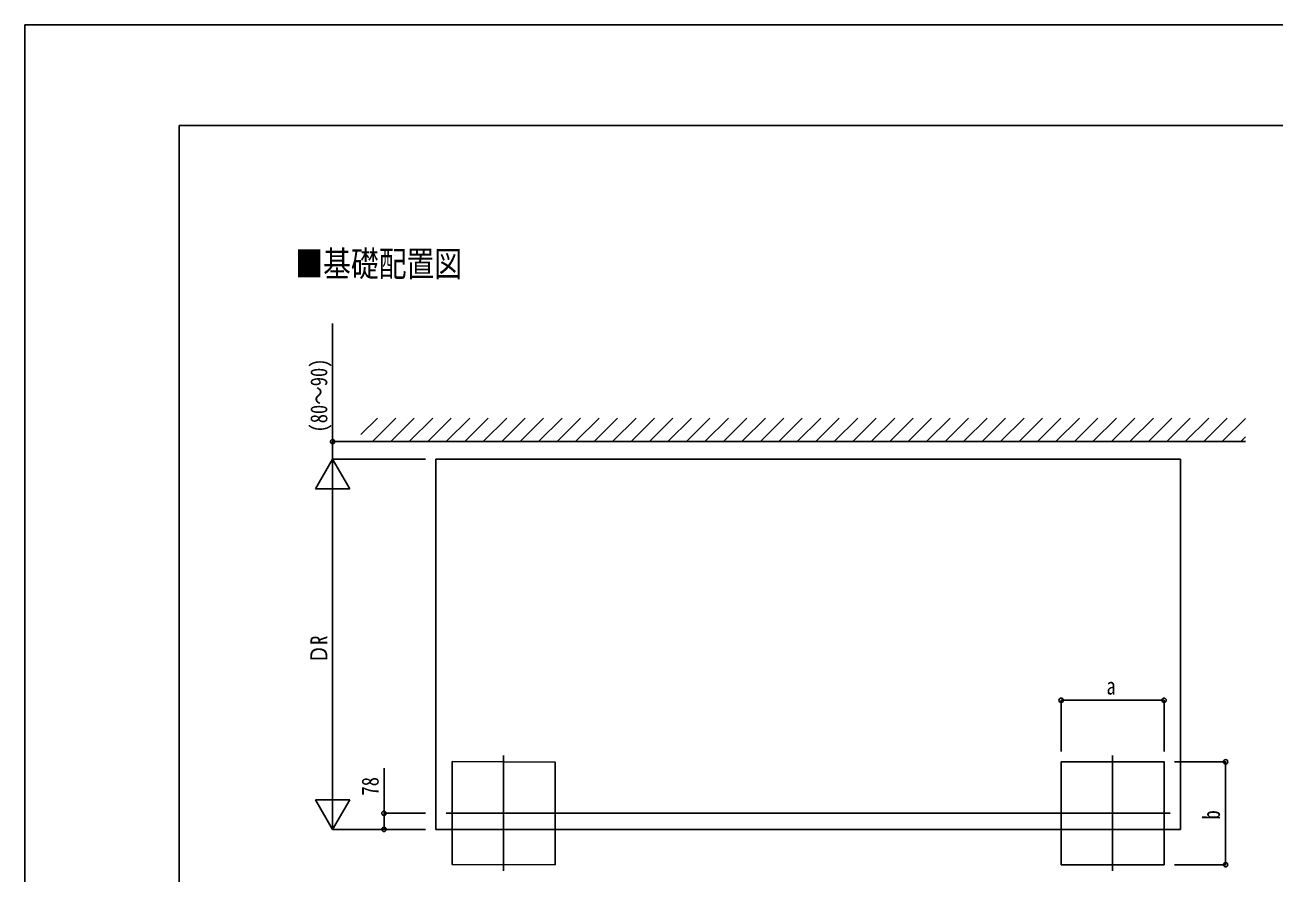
# Model space of a CAD drawing. Units: millimetres, scale not verified. Extents: x -10512 to 10512, y -7425 to 7425.
# Drawn here: x -10512 to -4442, y 3306 to 7425 of the extents above; entities that cross this region are included whole.
import ezdxf
from ezdxf.enums import TextEntityAlignment as Align

# ---------------------------------------------------------------- set-up
doc = ezdxf.new("R2010")
doc.units = ezdxf.units.MM
doc.header["$LTSCALE"] = 40
for name, color, linetype in [('0-2_USER1', 3, 'Continuous'), ('0-4_YKK_12', 2, 'Continuous'), ('0-6_YKK_A1', 4, 'Continuous'), ('0-7_YKK_D', 6, 'Continuous'), ('0-8_YKK_ZWAK', 7, 'Continuous')]:
    doc.layers.add(name, color=color, linetype=linetype)
doc.styles.add('ＭＳ ゴシック', font='')
doc.styles.get('ＭＳ ゴシック').set_extended_font_data('MS Gothic')

msp = doc.modelspace()

# ---------------------------------------------------------------- linework, layer by layer
at = {"layer": '0-4_YKK_12'}
for p, q in [((-8186.1, 3876.16), (-8186.1, 3316.16)), ((-5226.1, 3876.16), (-5226.1, 3316.16)), ((-8466.1, 3596.16), (-4946.1, 3596.16))]:
    msp.add_line(p, q, dxfattribs=at)
at = {"layer": '0-6_YKK_A1'}
for p, q in [((-8879.37, 5436.22), (-8799.74, 5515.85)), ((-8824.02, 5401.76), (-8709.93, 5515.85)), ((-8734.22, 5401.76), (-8620.13, 5515.85)), ((-8644.42, 5401.76), (-8530.33, 5515.85)), ((-8554.61, 5401.76), (-8440.53, 5515.85)), ((-8464.81, 5401.76), (-8350.72, 5515.85)), ((-8375.01, 5401.76), (-8260.92, 5515.85)), ((-8285.21, 5401.76), (-8171.12, 5515.85)), ((-8195.4, 5401.76), (-8081.32, 5515.85)), ((-8105.6, 5401.76), (-7991.51, 5515.85)), ((-8015.8, 5401.76), (-7901.71, 5515.85)), ((-7926, 5401.76), (-7811.91, 5515.85)), ((-7836.19, 5401.76), (-7722.11, 5515.85)), ((-7746.39, 5401.76), (-7632.3, 5515.85)), ((-7656.59, 5401.76), (-7542.5, 5515.85)), ((-7566.79, 5401.76), (-7452.7, 5515.85)), ((-7476.98, 5401.76), (-7362.89, 5515.85)), ((-7387.18, 5401.76), (-7273.09, 5515.85)), ((-7297.38, 5401.76), (-7183.29, 5515.85)), ((-7207.58, 5401.76), (-7093.49, 5515.85)), ((-7117.77, 5401.76), (-7003.68, 5515.85)), ((-7027.97, 5401.76), (-6913.88, 5515.85)), ((-6938.17, 5401.76), (-6824.08, 5515.85)), ((-6848.37, 5401.76), (-6734.28, 5515.85)), ((-6758.56, 5401.76), (-6644.47, 5515.85)), ((-6668.76, 5401.76), (-6554.67, 5515.85)), ((-6578.96, 5401.76), (-6464.87, 5515.85)), ((-6489.15, 5401.76), (-6375.07, 5515.85)), ((-6399.35, 5401.76), (-6285.26, 5515.85)), ((-6309.55, 5401.76), (-6195.46, 5515.85)), ((-6219.75, 5401.76), (-6105.66, 5515.85)), ((-6129.94, 5401.76), (-6015.86, 5515.85)), ((-6040.14, 5401.76), (-5926.05, 5515.85)), ((-5950.34, 5401.76), (-5836.25, 5515.85)), ((-5860.54, 5401.76), (-5746.45, 5515.85)), ((-5770.73, 5401.76), (-5656.65, 5515.85)), ((-5680.93, 5401.76), (-5566.84, 5515.85)), ((-5591.13, 5401.76), (-5477.04, 5515.85)), ((-5501.33, 5401.76), (-5387.24, 5515.85)), ((-5411.52, 5401.76), (-5297.44, 5515.85)), ((-5321.72, 5401.76), (-5207.63, 5515.85)), ((-5231.92, 5401.76), (-5117.83, 5515.85)), ((-5142.12, 5401.76), (-5028.03, 5515.85)), ((-5052.31, 5401.76), (-4938.23, 5515.85)), ((-4962.51, 5401.76), (-4848.42, 5515.85)), ((-4872.71, 5401.76), (-4758.62, 5515.85)), ((-4782.91, 5401.76), (-4668.82, 5515.85)), ((-4693.1, 5401.76), (-4580.69, 5514.17)), ((-4603.3, 5401.76), (-4580.69, 5424.37)), ((-8880.12, 5401.76), (-4580.08, 5401.76)), ((-8516.1, 5316.76), (-4896.1, 5316.76)), ((-8516.1, 5316.76), (-8516.1, 3517.76)), ((-4896.1, 5316.76), (-4896.1, 3517.76)), ((-4896.1, 3517.76), (-8516.1, 3517.76))]:
    msp.add_line(p, q, dxfattribs=at)
for points in [[(-7936.1, 3345.27), (-8436.1, 3347.05), (-8436.1, 3847.05), (-7936.1, 3845.27)], [(-4976.1, 3346.16), (-5476.1, 3346.16), (-5476.1, 3846.16), (-4976.1, 3846.16)]]:
    msp.add_lwpolyline(points, close=True, dxfattribs=at)
at = {"layer": '0-7_YKK_D'}
for p, q in [((-8566.1, 5401.76), (-9018.1, 5401.76)), ((-9017.1, 5316.76), (-9100.44, 5172.42)), ((-8566.1, 5316.76), (-9018.1, 5316.76)), ((-8566.1, 5316.76), (-9018.1, 5316.76)), ((-9017.1, 5316.76), (-8933.77, 5172.42)), ((-9017.1, 5316.76), (-9017.1, 5028.08)), ((-9100.44, 5172.42), (-8933.77, 5172.42)), ((-9017.1, 3684.43), (-9017.1, 5150.09)), ((-5476.1, 3896.16), (-5476.1, 4146.16)), ((-5476.1, 4145.16), (-4976.1, 4145.16)), ((-4976.1, 3896.16), (-4976.1, 4146.16)), ((-4926.1, 3846.16), (-4676.1, 3846.16)), ((-4677.1, 3846.16), (-4677.1, 3346.16)), ((-9017.1, 3517.76), (-9017.1, 3806.44)), ((-9017.1, 3517.76), (-9100.44, 3662.1)), ((-8933.77, 3662.1), (-9100.44, 3662.1)), ((-9017.1, 3517.76), (-8933.77, 3662.1)), ((-8566.1, 3596.16), (-8768.44, 3596.16)), ((-8566.1, 3517.76), (-9018.1, 3517.76)), ((-8566.1, 3517.76), (-8768.44, 3517.76)), ((-4926.1, 3346.16), (-4676.1, 3346.16))]:
    msp.add_line(p, q, dxfattribs=at)
for points in [[(-9017.1, 5316.76), (-9017.1, 5401.76), (-9017.1, 5974.93)], [(-8767.44, 3517.76), (-8767.44, 3596.16), (-8767.44, 3815.83)]]:
    msp.add_lwpolyline(points, dxfattribs=at)
for centre in [(-9017.1, 5401.76), (-5476.1, 4145.16), (-4976.1, 4145.16), (-4677.1, 3846.16), (-8767.44, 3596.16), (-8767.44, 3517.76), (-4677.1, 3346.16)]:
    msp.add_circle(centre, 10.62, dxfattribs=at)
at = {"layer": '0-8_YKK_ZWAK'}
for p in [(9737.55, 6937.5), (-9762.45, -6312.5)]:
    msp.add_line(p, (-9762.45, 6937.5), dxfattribs=at)
msp.add_lwpolyline([(-10512.5, -7425), (10512.5, -7425), (10512.5, 7425), (-10512.5, 7425)], close=True, dxfattribs=at)

# ---------------------------------------------------------------- texts
at = {"layer": '0-2_USER1', "style": 'ＭＳ ゴシック', "width": 0.8}
msp.add_text('■基礎配置図', height=123.8, dxfattribs=at).set_placement((-9198.51, 6166.2), align=Align.BOTTOM_LEFT)
at = {"layer": '0-7_YKK_D', "style": 'ＭＳ ゴシック', "width": 0.8}
for s, p in [('(80～90)', (-9018.44, 5445.59)), ('ＤR', (-9018.1, 4324.26)), ('78', (-8768.77, 3682.49)), ('b', (-4680.1, 3566.16))]:
    msp.add_text(s, height=82.48, rotation=90, dxfattribs=at).set_placement(p, align=Align.BOTTOM_LEFT)
msp.add_text('a', height=82.48, dxfattribs=at).set_placement((-5256.1, 4148.16), align=Align.BOTTOM_LEFT)

doc.saveas('drawing.dxf')
